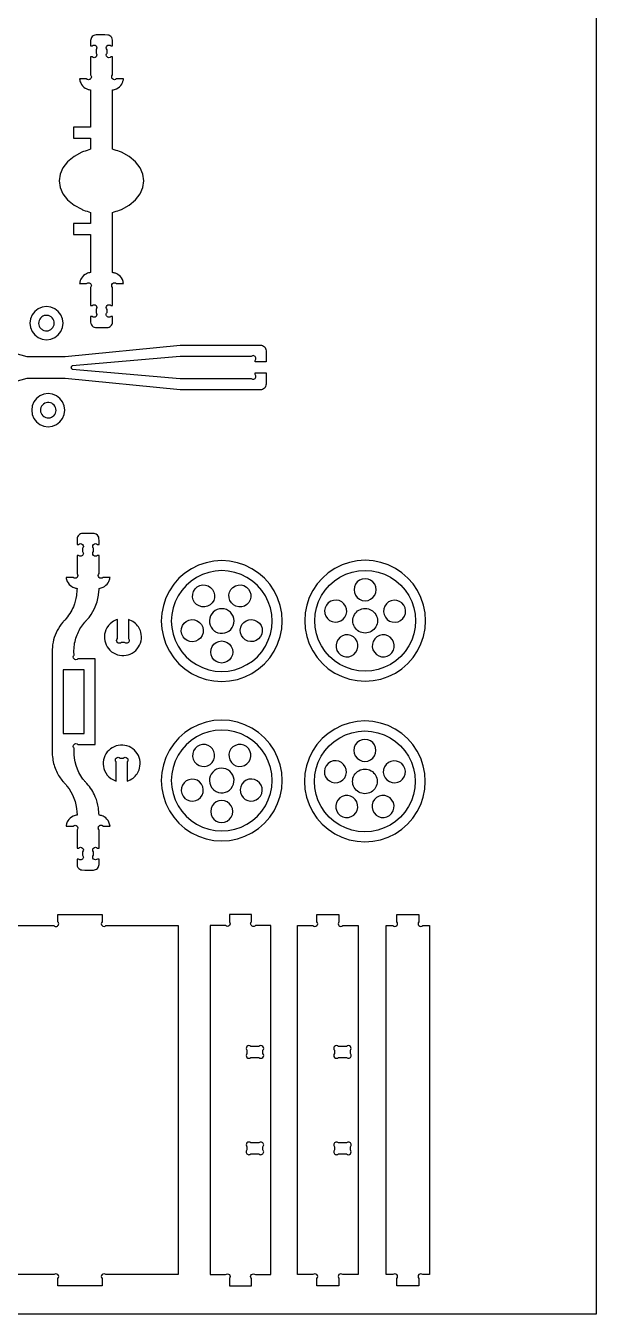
# Model space of a CAD drawing. Extents: x -355 to 109, y -387 to 259.
# Drawn here: x -46.7 to 108.8, y -386.6 to -35.1 of the extents above; entities that cross this region are included whole.
import ezdxf

# ---------------------------------------------------------------- set-up
doc = ezdxf.new("R2010")
doc.units = 0
doc.header["$MEASUREMENT"] = 0
doc.layers.get('0').update_dxf_attribs({"linetype": 'CONTINUOUS'})
doc.layers.add('ENGRAVE', color=1, linetype='CONTINUOUS')
doc.layers.add('LAYER_1', color=18, linetype='CONTINUOUS')

msp = doc.modelspace()

# ---------------------------------------------------------------- linework, layer by layer
msp.add_lwpolyline([(-355.35, -386.62), (-355.35, 258.61), (108.83, 258.61), (108.83, -386.62)], close=True)
at = {"layer": 'ENGRAVE'}
for points in [[(-0.16, -209.38), (1.46, -210.18), (3.16, -210.76), (4.92, -211.11), (6.72, -211.23), (8.51, -211.11), (10.28, -210.76), (11.98, -210.18), (13.59, -209.38), (15.09, -208.39), (16.44, -207.2), (17.62, -205.85), (18.62, -204.35), (19.42, -202.74), (20, -201.04), (20.35, -199.27), (20.47, -197.48), (20.35, -195.68), (20, -193.92), (19.42, -192.22), (18.62, -190.6), (17.62, -189.11), (16.44, -187.76), (15.09, -186.57), (13.59, -185.57), (11.98, -184.78), (10.28, -184.2), (8.51, -183.85), (6.72, -183.73), (4.92, -183.85), (3.16, -184.2), (1.46, -184.78), (-0.16, -185.57), (-1.65, -186.57), (-3, -187.76), (-4.19, -189.11), (-5.19, -190.6), (-5.98, -192.22), (-6.56, -193.92), (-6.91, -195.68), (-7.03, -197.48), (-6.91, -199.27), (-6.56, -201.04), (-5.98, -202.74), (-5.19, -204.35), (-4.19, -205.85), (-3, -207.2), (-1.65, -208.39)], [(37.45, -208.31), (36.1, -207.12), (34.91, -205.77), (33.91, -204.27), (33.12, -202.66), (32.54, -200.96), (32.19, -199.19), (32.07, -197.4), (32.19, -195.6), (32.54, -193.84), (33.12, -192.14), (33.91, -190.53), (34.91, -189.03), (36.1, -187.68), (37.45, -186.49), (38.95, -185.49), (40.56, -184.7), (42.26, -184.12), (44.03, -183.77), (45.82, -183.65), (47.61, -183.77), (49.38, -184.12), (51.08, -184.7), (52.69, -185.49), (54.19, -186.49), (55.54, -187.68), (56.73, -189.03), (57.73, -190.53), (58.52, -192.14), (59.1, -193.84), (59.45, -195.6), (59.57, -197.4), (59.45, -199.19), (59.1, -200.96), (58.52, -202.66), (57.73, -204.27), (56.73, -205.77), (55.54, -207.12), (54.19, -208.31), (52.69, -209.31), (51.08, -210.1), (49.38, -210.68), (47.61, -211.03), (45.82, -211.15), (44.03, -211.03), (42.26, -210.68), (40.56, -210.1), (38.95, -209.31)], [(-1.65, -251.9), (-0.16, -252.9), (1.46, -253.69), (3.16, -254.27), (4.92, -254.62), (6.72, -254.74), (8.51, -254.62), (10.28, -254.27), (11.98, -253.69), (13.59, -252.9), (15.09, -251.9), (16.44, -250.71), (17.62, -249.36), (18.62, -247.87), (19.42, -246.25), (20, -244.55), (20.35, -242.79), (20.47, -240.99), (20.35, -239.2), (20, -237.43), (19.42, -235.73), (18.62, -234.12), (17.62, -232.62), (16.44, -231.27), (15.09, -230.09), (13.59, -229.09), (11.98, -228.29), (10.28, -227.71), (8.51, -227.36), (6.72, -227.24), (4.92, -227.36), (3.16, -227.71), (1.46, -228.29), (-0.16, -229.09), (-1.65, -230.09), (-3, -231.27), (-4.19, -232.62), (-5.19, -234.12), (-5.98, -235.73), (-6.56, -237.43), (-6.91, -239.2), (-7.03, -240.99), (-6.91, -242.79), (-6.56, -244.55), (-5.98, -246.25), (-5.19, -247.87), (-4.19, -249.36), (-3, -250.71)], [(38.88, -253.14), (37.38, -252.14), (36.03, -250.95), (34.84, -249.6), (33.84, -248.1), (33.05, -246.49), (32.47, -244.79), (32.12, -243.02), (32, -241.23), (32.12, -239.43), (32.47, -237.67), (33.05, -235.97), (33.84, -234.36), (34.84, -232.86), (36.03, -231.51), (37.38, -230.32), (38.88, -229.32), (40.49, -228.53), (42.19, -227.95), (43.95, -227.6), (45.75, -227.48), (47.54, -227.6), (49.31, -227.95), (51.01, -228.53), (52.62, -229.32), (54.12, -230.32), (55.47, -231.51), (56.66, -232.86), (57.66, -234.36), (58.45, -235.97), (59.03, -237.67), (59.38, -239.43), (59.5, -241.23), (59.38, -243.02), (59.03, -244.79), (58.45, -246.49), (57.66, -248.1), (56.66, -249.6), (55.47, -250.95), (54.12, -252.14), (52.62, -253.14), (51.01, -253.93), (49.31, -254.51), (47.54, -254.86), (45.75, -254.98), (43.95, -254.86), (42.19, -254.51), (40.49, -253.93)]]:
    msp.add_lwpolyline(points, close=True, dxfattribs=at)
at = {"layer": 'LAYER_1'}
for points in [[(-23.07, -114.39), (-23.5, -114.39, -1), (-24.57, -113.32), (-24.57, -112.45, -1), (-23.5, -111.39), (-23.07, -111.39), (-23.07, -106.45, -1), (-22, -105.39), (-20.07, -105.39, 0.065228), (-20.39, -104.3, 0.148337), (-21.63, -102.88, 0.0567), (-22.22, -102.6, 0.042505), (-23.07, -102.39), (-23.07, -86.03, -0.003944), (-21.14, -85.34, 0.023671), (-20.66, -85.15), (-18.56, -83.98), (-16.84, -82.55), (-15.56, -80.94), (-14.77, -79.19), (-14.5, -77.37), (-14.77, -75.55), (-15.56, -73.79), (-16.84, -72.18), (-18.56, -70.76), (-20.66, -69.58, 0.023671), (-21.14, -69.39, -0.003944), (-23.07, -68.71), (-23.07, -52.56, 0.065228), (-21.98, -52.23, 0.148337), (-20.56, -50.99, 0.0567), (-20.28, -50.4, 0.042505), (-20.07, -49.56), (-22, -49.56, -1), (-23.07, -48.49), (-23.07, -43.56), (-23.5, -43.56, -1), (-24.57, -42.49), (-24.57, -41.62, -1), (-23.5, -40.56), (-23.07, -40.56, 0.006529), (-23.09, -38.98, 0.260864), (-23.82, -37.76, 0.118127), (-24.38, -37.59, 0.021662), (-27.57, -37.56, 0.190424), (-28.61, -38.01, 0.190352), (-29.06, -39.06, 0.012268), (-29.07, -39.81, -0.004089), (-29.06, -40.56), (-28.63, -40.56, -1), (-27.57, -41.62), (-27.57, -42.49, -1), (-28.63, -43.56), (-29.06, -43.56), (-29.06, -48.49, -1), (-30.13, -49.56), (-32.06, -49.56, 0.065228), (-31.74, -50.64, 0.148337), (-30.5, -52.06, 0.0567), (-29.91, -52.34, 0.042505), (-29.06, -52.56), (-29.06, -62.71), (-33.73, -62.71), (-33.73, -65.71), (-29.06, -65.71), (-29.06, -68.71, -0.00393), (-30.99, -69.4, 0.023583), (-31.47, -69.59), (-33.57, -70.76), (-35.3, -72.18), (-36.58, -73.8), (-37.36, -75.55), (-37.63, -77.37), (-37.36, -79.18), (-36.58, -80.93), (-35.3, -82.55), (-33.57, -83.97), (-31.47, -85.14, 0.023583), (-30.99, -85.34, -0.00393), (-29.06, -86.03), (-29.06, -89.03), (-33.73, -89.03), (-33.73, -92.03), (-29.06, -92.03), (-29.06, -102.39, 0.065228), (-30.15, -102.71, 0.148337), (-31.57, -103.95, 0.0567), (-31.85, -104.54, 0.042505), (-32.06, -105.39), (-30.13, -105.39, -1), (-29.06, -106.45), (-29.06, -111.39), (-28.63, -111.39, -1), (-27.57, -112.45), (-27.57, -113.32, -1), (-28.63, -114.39), (-29.06, -114.39, 0.006529), (-29.04, -115.96, 0.260864), (-28.32, -117.18, 0.118127), (-27.75, -117.35, 0.021662), (-24.57, -117.39, 0.190424), (-23.52, -116.93, 0.190352), (-23.07, -115.89, 0.012268), (-23.06, -115.14, -0.004089)], [(-42.15, -118.04, 0.936602), (-39.79, -114.51, 0.936602), (-42.59, -117.7, 0.032737), (-42.38, -117.88, 0.032737)], [(-41.66, -141.79, 0.936602), (-39.3, -138.26, 0.936602), (-42.1, -141.45, 0.032737), (-41.89, -141.63, 0.032737)], [(-26.74, -262.41), (-27.18, -262.41, -1), (-28.24, -261.35), (-28.24, -260.47, -1), (-27.18, -259.41), (-26.74, -259.41), (-26.74, -254.47, -1), (-25.68, -253.41), (-23.74, -253.41, 0.065228), (-24.07, -252.33, 0.148337), (-25.31, -250.9, 0.0567), (-25.9, -250.62, 0.042505), (-26.74, -250.41, 0.026399), (-26.91, -248.47, 0.064422), (-27.76, -245.43, 0.082666), (-30.03, -241.84, 0.005773), (-30.59, -241.22, -0.027956), (-31.13, -240.58, -0.16647), (-33.57, -232.84), (-33.56, -232.42), (-33.56, -232.2, -1), (-32.5, -231.13), (-27.77, -231.13), (-27.77, -207.82), (-32.5, -207.82, -1), (-33.56, -206.76), (-33.56, -206.53, -0.037192), (-33.53, -204.48, -0.074367), (-32.56, -200.84, -0.077224), (-30.62, -197.77, -0.012509), (-30.04, -197.14, 0.02617), (-29.48, -196.5, 0.149562), (-26.77, -189.43, 0.012372), (-26.75, -189.01, -0.004124), (-26.74, -188.58, 0.065228), (-25.66, -188.25, 0.148337), (-24.24, -187.01, 0.0567), (-23.95, -186.42, 0.042505), (-23.74, -185.58), (-25.68, -185.58, -1), (-26.74, -184.52), (-26.74, -179.58), (-27.18, -179.58, -1), (-28.24, -178.52), (-28.24, -177.64, -1), (-27.18, -176.58), (-26.74, -176.58, 0.006529), (-26.76, -175.01, 0.260864), (-27.49, -173.78, 0.118127), (-28.06, -173.61, 0.021662), (-31.24, -173.58, 0.190424), (-32.28, -174.03, 0.190352), (-32.74, -175.08, 0.012268), (-32.74, -175.83, -0.004089), (-32.74, -176.58), (-32.3, -176.58, -1), (-31.24, -177.64), (-31.24, -178.52, -1), (-32.3, -179.58), (-32.74, -179.58), (-32.74, -184.52, -1), (-33.8, -185.58), (-35.74, -185.58, 0.065228), (-35.41, -186.66, 0.148337), (-34.17, -188.09, 0.0567), (-33.58, -188.37, 0.042505), (-32.74, -188.58, -0.026399), (-32.91, -190.52, -0.064422), (-33.75, -193.56, -0.082666), (-36.02, -197.15, -0.018345), (-36.32, -197.46, 0.022041), (-36.61, -197.77, 0.061507), (-38.18, -200.1, 0.107635), (-39.52, -205.28, 0.01196), (-39.53, -205.69, -0.002886), (-39.53, -206.1, 0.000825), (-39.55, -219.49, 0.000825), (-39.53, -232.89, 0.033004), (-39.38, -235.02, 0.075197), (-38.37, -238.46, 0.033003), (-37.54, -239.98, 0.036703), (-36.61, -241.22, 0.013791), (-36.04, -241.85, -0.026597), (-35.48, -242.49, -0.149562), (-32.77, -249.56, -0.012372), (-32.75, -249.98, 0.004124), (-32.74, -250.41, 0.065228), (-33.82, -250.74, 0.148337), (-35.24, -251.98, 0.0567), (-35.52, -252.57, 0.042505), (-35.74, -253.41), (-33.8, -253.41, -1), (-32.74, -254.47), (-32.74, -259.41), (-32.3, -259.41, -1), (-31.24, -260.47), (-31.24, -261.35, -1), (-32.3, -262.41), (-32.74, -262.41, 0.006529), (-32.72, -263.98, 0.260864), (-31.99, -265.21, 0.118127), (-31.42, -265.38, 0.021662), (-28.24, -265.41, 0.190424), (-27.19, -264.96, 0.190352), (-26.74, -263.91, 0.012268), (-26.73, -263.16, -0.004089)], [(5.04, -200.39, 0.967799), (8.58, -194.68, 0.967799), (4.67, -200.14, 0.016364), (4.85, -200.27, 0.016364)], [(-18.73, -197.05), (-18.73, -202.28, -1), (-19.79, -203.34), (-20.67, -203.34, -1), (-21.73, -202.28), (-21.73, -197.05, 0.069827), (-23.15, -197.76, 0.143963), (-24.89, -199.92, 0.513852), (-20.56, -206.88, 0.513741), (-15.36, -200.54, 0.165644), (-17.13, -197.9, 0.081484)], [(-22.07, -241.16), (-22.07, -235.93, -1), (-21.01, -234.86), (-20.13, -234.86, -1), (-19.07, -235.93), (-19.07, -241.16, 0.081484), (-17.47, -240.31, 0.165644), (-15.7, -237.66, 0.513741), (-20.9, -231.33, 0.513852), (-25.23, -238.29, 0.143963), (-23.49, -240.44, 0.069827)], [(4.67, -243.66, 0.967799), (8.93, -238.47, 0.967799), (4.34, -243.37, 0.016364), (4.5, -243.52, 0.016364)], [(-37.96, -378.83), (-37.96, -376.88, 1), (-39.02, -375.82), (-58.67, -375.82), (-58.67, -280.59), (-39.02, -280.59, 1), (-37.96, -279.53), (-37.96, -277.58), (-25.92, -277.58), (-25.92, -279.53, 1), (-24.86, -280.59), (-5.21, -280.59), (-5.21, -375.82), (-24.86, -375.82, 1), (-25.92, -376.88), (-25.92, -378.83)], [(14.81, -378.83), (14.81, -376.88, -1), (15.88, -375.82), (20.09, -375.82), (20.09, -280.59), (15.88, -280.59, -1), (14.81, -279.53), (14.81, -277.58), (8.8, -277.58), (8.8, -279.53, -1), (7.73, -280.59), (3.52, -280.59), (3.52, -375.82), (7.73, -375.82, -1), (8.8, -376.88), (8.8, -378.83)], [(32.66, -378.83), (32.66, -376.88, 1), (31.6, -375.82), (27.38, -375.82), (27.38, -280.59), (31.6, -280.59, 1), (32.66, -279.53), (32.66, -277.58), (38.68, -277.58), (38.68, -279.53, 1), (39.74, -280.59), (43.95, -280.59), (43.95, -375.82), (39.74, -375.82, 1), (38.68, -376.88), (38.68, -378.83)], [(54.44, -378.83), (54.44, -376.88, 1), (53.38, -375.82), (51.53, -375.82), (51.53, -280.59), (53.38, -280.59, 1), (54.44, -279.53), (54.44, -277.58), (60.46, -277.58), (60.46, -279.53, 1), (61.52, -280.59), (63.37, -280.59), (63.37, -375.82), (61.52, -375.82, 1), (60.46, -376.88), (60.46, -378.83)], [(16.87, -313.54), (14.66, -313.54, 1), (13.6, -314.61), (13.6, -315.48, 1), (14.66, -316.54), (16.87, -316.54, 1), (17.93, -315.48), (17.93, -314.61, 1)], [(38.53, -316.54), (40.73, -316.54, 1), (41.79, -315.48), (41.79, -314.61, 1), (40.73, -313.54), (38.53, -313.54, 1), (37.46, -314.61), (37.46, -315.48, 1)], [(16.87, -339.87), (14.66, -339.87, 1), (13.6, -340.93), (13.6, -341.8, 1), (14.66, -342.87), (16.87, -342.87, 1), (17.93, -341.8), (17.93, -340.93, 1)], [(40.73, -339.87), (38.53, -339.87, 1), (37.46, -340.93), (37.46, -341.8, 1), (38.53, -342.87), (40.73, -342.87, 1), (41.79, -341.8), (41.79, -340.93, 1)]]:
    msp.add_lwpolyline(points, format="xyb", close=True, dxfattribs=at)
for points in [[(-43.34, -120.1), (-42.25, -120.56), (-41.09, -120.71), (-39.92, -120.56), (-38.83, -120.1), (-37.9, -119.39), (-37.18, -118.45), (-36.73, -117.36), (-36.57, -116.2), (-36.73, -115.03), (-37.18, -113.94), (-37.9, -113.01), (-38.83, -112.29), (-39.92, -111.84), (-41.09, -111.69), (-42.25, -111.84), (-43.34, -112.29), (-44.28, -113.01), (-44.99, -113.94), (-45.44, -115.03), (-45.6, -116.2), (-45.44, -117.36), (-44.99, -118.45), (-44.28, -119.39)], [(-42.85, -143.85), (-41.76, -144.3), (-40.59, -144.46), (-39.43, -144.3), (-38.34, -143.85), (-37.4, -143.14), (-36.69, -142.2), (-36.24, -141.11), (-36.08, -139.95), (-36.24, -138.78), (-36.69, -137.69), (-37.4, -136.76), (-38.34, -136.04), (-39.43, -135.59), (-40.59, -135.43), (-41.76, -135.59), (-42.85, -136.04), (-43.78, -136.76), (-44.5, -137.69), (-44.95, -138.78), (-45.11, -139.95), (-44.95, -141.11), (-44.5, -142.2), (-43.78, -143.14)], [(-1.53, -211.75), (0.41, -212.71), (2.45, -213.4), (4.57, -213.82), (6.72, -213.96), (8.87, -213.82), (10.98, -213.4), (13.03, -212.71), (14.96, -211.75), (16.75, -210.56), (18.37, -209.13), (19.8, -207.51), (20.99, -205.72), (21.95, -203.79), (22.64, -201.74), (23.06, -199.63), (23.2, -197.48), (23.06, -195.33), (22.64, -193.21), (21.95, -191.17), (20.99, -189.24), (19.8, -187.44), (18.37, -185.82), (16.75, -184.4), (14.96, -183.2), (13.03, -182.25), (10.98, -181.56), (8.87, -181.13), (6.72, -180.99), (4.57, -181.13), (2.45, -181.56), (0.41, -182.25), (-1.53, -183.2), (-3.32, -184.4), (-4.94, -185.82), (-6.36, -187.44), (-7.56, -189.24), (-8.51, -191.17), (-9.21, -193.21), (-9.63, -195.33), (-9.77, -197.48), (-9.63, -199.63), (-9.21, -201.74), (-8.51, -203.79), (-7.56, -205.72), (-6.36, -207.51), (-4.94, -209.13), (-3.32, -210.56)], [(37.58, -211.68), (39.51, -212.63), (41.55, -213.32), (43.67, -213.74), (45.82, -213.88), (47.97, -213.74), (50.09, -213.32), (52.13, -212.63), (54.06, -211.68), (55.85, -210.48), (57.48, -209.06), (58.9, -207.43), (60.1, -205.64), (61.05, -203.71), (61.74, -201.67), (62.16, -199.55), (62.3, -197.4), (62.16, -195.25), (61.74, -193.13), (61.05, -191.09), (60.1, -189.16), (58.9, -187.36), (57.48, -185.74), (55.85, -184.32), (54.06, -183.12), (52.13, -182.17), (50.09, -181.48), (47.97, -181.06), (45.82, -180.91), (43.67, -181.06), (41.55, -181.48), (39.51, -182.17), (37.58, -183.12), (35.78, -184.32), (34.16, -185.74), (32.74, -187.36), (31.54, -189.16), (30.59, -191.09), (29.9, -193.13), (29.48, -195.25), (29.34, -197.4), (29.48, -199.55), (29.9, -201.67), (30.59, -203.71), (31.54, -205.64), (32.74, -207.43), (34.16, -209.06), (35.78, -210.48)], [(45.04, -191.85), (45.82, -191.96), (46.6, -191.85), (47.32, -191.55), (47.95, -191.08), (48.42, -190.45), (48.73, -189.73), (48.83, -188.95), (48.73, -188.17), (48.42, -187.45), (47.95, -186.82), (47.32, -186.34), (46.6, -186.04), (45.82, -185.94), (45.04, -186.04), (44.32, -186.34), (43.69, -186.82), (43.21, -187.45), (42.91, -188.17), (42.81, -188.95), (42.91, -189.73), (43.21, -190.45), (43.69, -191.08), (44.32, -191.55)], [(-0.67, -192.38), (-1.04, -191.69), (-1.22, -190.93), (-1.2, -190.14), (-0.97, -189.39), (-0.56, -188.72), (0.01, -188.18), (0.71, -187.81), (1.47, -187.63), (2.25, -187.66), (3.01, -187.88), (3.68, -188.29), (4.21, -188.86), (4.59, -189.56), (4.77, -190.32), (4.74, -191.11), (4.52, -191.86), (4.1, -192.53), (3.53, -193.06), (2.84, -193.44), (2.08, -193.62), (1.29, -193.59), (0.54, -193.37), (-0.13, -192.96)], [(9.34, -192.53), (8.93, -191.86), (8.7, -191.11), (8.68, -190.32), (8.86, -189.56), (9.24, -188.87), (9.78, -188.3), (10.44, -187.89), (11.2, -187.66), (11.98, -187.64), (12.75, -187.82), (13.44, -188.2), (14.01, -188.74), (14.42, -189.4), (14.64, -190.16), (14.66, -190.94), (14.48, -191.71), (14.11, -192.4), (13.57, -192.97), (12.9, -193.38), (12.15, -193.6), (11.36, -193.62), (10.6, -193.44), (9.91, -193.07)], [(36.85, -197.63), (37.62, -197.78), (38.41, -197.72), (39.15, -197.46), (39.8, -197.01), (40.31, -196.42), (40.65, -195.71), (40.79, -194.94), (40.73, -194.15), (40.47, -193.41), (40.03, -192.77), (39.43, -192.25), (38.72, -191.91), (37.95, -191.77), (37.17, -191.83), (36.43, -192.09), (35.78, -192.54), (35.27, -193.13), (34.93, -193.84), (34.78, -194.61), (34.84, -195.39), (35.11, -196.13), (35.55, -196.78), (36.14, -197.29)], [(53.23, -197.73), (54.01, -197.79), (54.79, -197.65), (55.49, -197.31), (56.09, -196.8), (56.54, -196.15), (56.8, -195.41), (56.86, -194.63), (56.72, -193.86), (56.38, -193.15), (55.87, -192.55), (55.22, -192.11), (54.48, -191.85), (53.7, -191.78), (52.93, -191.93), (52.22, -192.27), (51.62, -192.78), (51.18, -193.42), (50.91, -194.16), (50.85, -194.95), (51, -195.72), (51.33, -196.43), (51.84, -197.02), (52.49, -197.47)], [(44.14, -200.31), (43.77, -200.07), (43.44, -199.78), (43.15, -199.44), (42.91, -199.08), (42.72, -198.69), (42.57, -198.27), (42.49, -197.84), (42.46, -197.4), (42.49, -196.96), (42.57, -196.53), (42.72, -196.11), (42.91, -195.72), (43.15, -195.35), (43.44, -195.02), (43.77, -194.73), (44.14, -194.49), (44.53, -194.29), (44.95, -194.15), (45.38, -194.07), (45.82, -194.04), (46.26, -194.07), (46.69, -194.15), (47.11, -194.29), (47.5, -194.49), (47.87, -194.73), (48.2, -195.02), (48.49, -195.35), (48.73, -195.72), (48.92, -196.11), (49.07, -196.53), (49.15, -196.96), (49.18, -197.4), (49.15, -197.84), (49.07, -198.27), (48.92, -198.69), (48.73, -199.08), (48.49, -199.44), (48.2, -199.78), (47.87, -200.07), (47.5, -200.31), (47.11, -200.5), (46.69, -200.65), (46.26, -200.73), (45.82, -200.76), (45.38, -200.73), (44.95, -200.65), (44.53, -200.5)], [(-3.83, -201.75), (-4.17, -201.04), (-4.32, -200.27), (-4.26, -199.48), (-4, -198.74), (-3.55, -198.09), (-2.96, -197.58), (-2.25, -197.24), (-1.48, -197.1), (-0.69, -197.16), (0.05, -197.42), (0.69, -197.86), (1.2, -198.46), (1.54, -199.17), (1.69, -199.94), (1.63, -200.72), (1.37, -201.46), (0.92, -202.11), (0.33, -202.62), (-0.38, -202.96), (-1.15, -203.11), (-1.94, -203.05), (-2.68, -202.79), (-3.32, -202.34)], [(12.52, -202.1), (12.07, -201.45), (11.81, -200.71), (11.75, -199.93), (11.89, -199.16), (12.23, -198.45), (12.74, -197.85), (13.39, -197.41), (14.13, -197.15), (14.91, -197.09), (15.68, -197.23), (16.39, -197.57), (16.99, -198.08), (17.43, -198.72), (17.7, -199.46), (17.76, -200.25), (17.61, -201.02), (17.28, -201.73), (16.77, -202.32), (16.12, -202.77), (15.38, -203.03), (14.6, -203.09), (13.82, -202.95), (13.12, -202.61)], [(4.59, -208.06), (4.11, -207.43), (3.81, -206.71), (3.71, -205.93), (3.81, -205.15), (4.11, -204.42), (4.59, -203.8), (5.21, -203.32), (5.94, -203.02), (6.72, -202.92), (7.5, -203.02), (8.22, -203.32), (8.84, -203.8), (9.32, -204.42), (9.62, -205.15), (9.72, -205.93), (9.62, -206.71), (9.32, -207.43), (8.84, -208.06), (8.22, -208.53), (7.5, -208.83), (6.72, -208.94), (5.94, -208.83), (5.21, -208.53)], [(39.81, -207.06), (40.57, -207.25), (41.36, -207.22), (42.11, -207), (42.78, -206.58), (43.32, -206.01), (43.69, -205.32), (43.87, -204.56), (43.85, -203.77), (43.62, -203.02), (43.21, -202.35), (42.64, -201.81), (41.94, -201.44), (41.18, -201.26), (40.4, -201.28), (39.64, -201.51), (38.98, -201.92), (38.44, -202.49), (38.06, -203.18), (37.88, -203.95), (37.91, -204.73), (38.13, -205.49), (38.55, -206.15), (39.12, -206.69)], [(49.55, -206.99), (50.3, -207.21), (51.08, -207.24), (51.85, -207.05), (52.54, -206.68), (53.11, -206.14), (53.52, -205.47), (53.74, -204.72), (53.77, -203.94), (53.58, -203.17), (53.21, -202.48), (52.67, -201.91), (52, -201.5), (51.25, -201.27), (50.47, -201.25), (49.7, -201.43), (49.01, -201.81), (48.44, -202.35), (48.03, -203.02), (47.8, -203.77), (47.78, -204.55), (47.96, -205.32), (48.34, -206.01), (48.88, -206.58)], [(-36.52, -228.12), (-30.78, -228.12), (-30.78, -210.83), (-36.52, -210.83)], [(-1.53, -255.27), (0.41, -256.22), (2.45, -256.92), (4.57, -257.34), (6.72, -257.48), (8.87, -257.34), (10.98, -256.92), (13.03, -256.22), (14.96, -255.27), (16.75, -254.07), (18.37, -252.65), (19.8, -251.03), (20.99, -249.23), (21.95, -247.3), (22.64, -245.26), (23.06, -243.14), (23.2, -240.99), (23.06, -238.84), (22.64, -236.73), (21.95, -234.68), (20.99, -232.75), (19.8, -230.96), (18.37, -229.34), (16.75, -227.91), (14.96, -226.72), (13.03, -225.76), (10.98, -225.07), (8.87, -224.65), (6.72, -224.51), (4.57, -224.65), (2.45, -225.07), (0.41, -225.76), (-1.53, -226.72), (-3.32, -227.91), (-4.94, -229.34), (-6.36, -230.96), (-7.56, -232.75), (-8.51, -234.68), (-9.21, -236.73), (-9.63, -238.84), (-9.77, -240.99), (-9.63, -243.14), (-9.21, -245.26), (-8.51, -247.3), (-7.56, -249.23), (-6.36, -251.03), (-4.94, -252.65), (-3.32, -254.07)], [(39.44, -256.46), (41.48, -257.15), (43.6, -257.57), (45.75, -257.71), (47.9, -257.57), (50.02, -257.15), (52.06, -256.46), (53.99, -255.51), (55.78, -254.31), (57.41, -252.89), (58.83, -251.26), (60.03, -249.47), (60.98, -247.54), (61.67, -245.5), (62.09, -243.38), (62.23, -241.23), (62.09, -239.08), (61.67, -236.96), (60.98, -234.92), (60.03, -232.99), (58.83, -231.19), (57.41, -229.57), (55.78, -228.15), (53.99, -226.95), (52.06, -226), (50.02, -225.31), (47.9, -224.89), (45.75, -224.74), (43.6, -224.89), (41.48, -225.31), (39.44, -226), (37.51, -226.95), (35.71, -228.15), (34.09, -229.57), (32.67, -231.19), (31.47, -232.99), (30.52, -234.92), (29.83, -236.96), (29.41, -239.08), (29.26, -241.23), (29.41, -243.38), (29.83, -245.5), (30.52, -247.54), (31.47, -249.47), (32.67, -251.26), (34.09, -252.89), (35.71, -254.31), (37.51, -255.51)], [(0.54, -236.88), (1.29, -237.11), (2.08, -237.13), (2.84, -236.95), (3.53, -236.58), (4.1, -236.04), (4.52, -235.37), (4.74, -234.62), (4.77, -233.83), (4.59, -233.07), (4.21, -232.38), (3.68, -231.81), (3.01, -231.4), (2.25, -231.17), (1.47, -231.15), (0.71, -231.33), (0.01, -231.7), (-0.56, -232.24), (-0.97, -232.91), (-1.2, -233.66), (-1.22, -234.44), (-1.04, -235.21), (-0.67, -235.9), (-0.13, -236.47)], [(10.6, -236.96), (11.36, -237.14), (12.15, -237.12), (12.9, -236.89), (13.57, -236.48), (14.11, -235.91), (14.48, -235.22), (14.66, -234.46), (14.64, -233.67), (14.42, -232.92), (14.01, -232.25), (13.44, -231.71), (12.75, -231.34), (11.98, -231.16), (11.2, -231.18), (10.44, -231.4), (9.78, -231.81), (9.24, -232.38), (8.86, -233.07), (8.68, -233.84), (8.7, -234.62), (8.93, -235.38), (9.34, -236.04), (9.91, -236.58)], [(44.97, -235.68), (45.75, -235.79), (46.53, -235.68), (47.25, -235.38), (47.88, -234.91), (48.35, -234.28), (48.65, -233.56), (48.76, -232.78), (48.65, -232), (48.35, -231.28), (47.88, -230.65), (47.25, -230.17), (46.53, -229.87), (45.75, -229.77), (44.97, -229.87), (44.25, -230.17), (43.62, -230.65), (43.14, -231.28), (42.84, -232), (42.74, -232.78), (42.84, -233.56), (43.14, -234.28), (43.62, -234.91), (44.25, -235.38)], [(36.78, -241.46), (37.55, -241.61), (38.34, -241.55), (39.08, -241.29), (39.73, -240.84), (40.24, -240.25), (40.58, -239.54), (40.72, -238.77), (40.66, -237.98), (40.4, -237.24), (39.96, -236.6), (39.36, -236.08), (38.65, -235.74), (37.88, -235.6), (37.1, -235.66), (36.36, -235.92), (35.71, -236.37), (35.2, -236.96), (34.86, -237.67), (34.71, -238.44), (34.77, -239.22), (35.03, -239.96), (35.48, -240.61), (36.07, -241.12)], [(44.07, -244.14), (43.7, -243.9), (43.37, -243.61), (43.08, -243.27), (42.84, -242.91), (42.64, -242.52), (42.5, -242.1), (42.42, -241.67), (42.39, -241.23), (42.42, -240.79), (42.5, -240.36), (42.64, -239.94), (42.84, -239.55), (43.08, -239.18), (43.37, -238.85), (43.7, -238.56), (44.07, -238.32), (44.46, -238.12), (44.88, -237.98), (45.31, -237.9), (45.75, -237.87), (46.19, -237.9), (46.62, -237.98), (47.04, -238.12), (47.43, -238.32), (47.79, -238.56), (48.13, -238.85), (48.42, -239.18), (48.66, -239.55), (48.85, -239.94), (48.99, -240.36), (49.08, -240.79), (49.11, -241.23), (49.08, -241.67), (48.99, -242.1), (48.85, -242.52), (48.66, -242.91), (48.42, -243.27), (48.13, -243.61), (47.79, -243.9), (47.43, -244.14), (47.04, -244.33), (46.62, -244.48), (46.19, -244.56), (45.75, -244.59), (45.31, -244.56), (44.88, -244.48), (44.46, -244.33)], [(53.16, -241.56), (53.94, -241.62), (54.72, -241.48), (55.42, -241.14), (56.02, -240.63), (56.47, -239.98), (56.73, -239.24), (56.79, -238.46), (56.65, -237.69), (56.31, -236.98), (55.8, -236.38), (55.15, -235.94), (54.41, -235.68), (53.63, -235.61), (52.86, -235.76), (52.15, -236.1), (51.55, -236.61), (51.11, -237.25), (50.84, -237.99), (50.78, -238.78), (50.93, -239.55), (51.26, -240.26), (51.77, -240.85), (52.42, -241.3)], [(-2.68, -246.3), (-1.94, -246.56), (-1.15, -246.62), (-0.38, -246.48), (0.33, -246.14), (0.92, -245.63), (1.37, -244.98), (1.63, -244.24), (1.69, -243.46), (1.54, -242.68), (1.2, -241.98), (0.69, -241.38), (0.05, -240.94), (-0.69, -240.67), (-1.48, -240.61), (-2.25, -240.76), (-2.96, -241.1), (-3.55, -241.61), (-4, -242.26), (-4.26, -243), (-4.32, -243.78), (-4.17, -244.55), (-3.83, -245.26), (-3.32, -245.86)], [(13.82, -246.46), (14.6, -246.61), (15.38, -246.55), (16.12, -246.28), (16.77, -245.84), (17.28, -245.24), (17.61, -244.53), (17.76, -243.76), (17.7, -242.98), (17.43, -242.24), (16.99, -241.59), (16.39, -241.08), (15.68, -240.74), (14.91, -240.6), (14.13, -240.66), (13.39, -240.92), (12.74, -241.37), (12.23, -241.97), (11.89, -242.67), (11.75, -243.45), (11.81, -244.23), (12.07, -244.97), (12.52, -245.62), (13.12, -246.13)], [(39.74, -250.89), (40.5, -251.08), (41.29, -251.05), (42.04, -250.83), (42.71, -250.41), (43.25, -249.84), (43.62, -249.15), (43.8, -248.39), (43.78, -247.6), (43.55, -246.85), (43.14, -246.18), (42.57, -245.64), (41.87, -245.27), (41.11, -245.09), (40.33, -245.11), (39.57, -245.34), (38.91, -245.75), (38.37, -246.32), (37.99, -247.01), (37.81, -247.78), (37.84, -248.56), (38.06, -249.32), (38.48, -249.98), (39.05, -250.52)], [(49.48, -250.82), (50.23, -251.04), (51.01, -251.07), (51.78, -250.88), (52.47, -250.51), (53.04, -249.97), (53.45, -249.3), (53.67, -248.55), (53.7, -247.77), (53.51, -247), (53.14, -246.31), (52.6, -245.74), (51.93, -245.33), (51.18, -245.1), (50.4, -245.08), (49.63, -245.26), (48.94, -245.64), (48.37, -246.18), (47.96, -246.85), (47.73, -247.6), (47.71, -248.38), (47.89, -249.15), (48.27, -249.84), (48.81, -250.41)], [(5.94, -252.35), (6.72, -252.45), (7.5, -252.35), (8.22, -252.05), (8.84, -251.57), (9.32, -250.95), (9.62, -250.22), (9.72, -249.44), (9.62, -248.66), (9.32, -247.94), (8.84, -247.32), (8.22, -246.84), (7.5, -246.54), (6.72, -246.44), (5.94, -246.54), (5.21, -246.84), (4.59, -247.32), (4.11, -247.94), (3.81, -248.66), (3.71, -249.44), (3.81, -250.22), (4.11, -250.95), (4.59, -251.57), (5.21, -252.05)]]:
    msp.add_lwpolyline(points, close=True, dxfattribs=at)
msp.add_lwpolyline([(-77.09, -116.85), (-46.46, -125.29), (-35.94, -125.29), (-4.6, -122.18), (17.27, -122.18, -0.190421), (18.35, -122.65, -0.190421), (18.82, -123.73, -0.012272), (18.84, -125.26, 0.004091), (18.82, -126.79), (15.81, -126.79), (15.81, -126.35, 1), (14.75, -125.29), (-4.6, -125.29), (-34.06, -127.88, 0.347548), (-34.39, -128.3, 0.347548), (-34.06, -128.71), (-4.6, -131.3), (14.75, -131.3, 1), (15.81, -130.24), (15.81, -129.8), (18.82, -129.8, 0.004091), (18.84, -131.33, -0.012272), (18.82, -132.86, -0.190421), (18.35, -133.95, -0.190421), (17.27, -134.42), (-4.6, -134.42), (-35.94, -131.3), (-46.47, -131.3), (-77.1, -139.74, 1)], format="xyb", dxfattribs=at)

doc.saveas('drawing.dxf')
